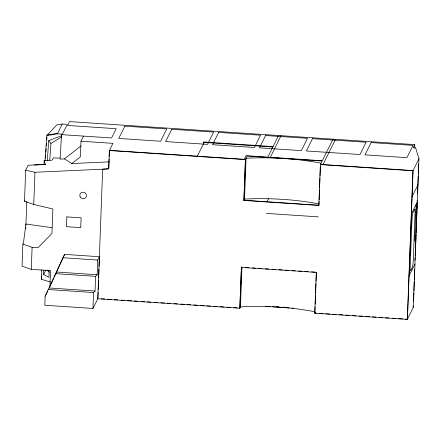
<?xml version="1.0" encoding="UTF-8"?>
<svg xmlns="http://www.w3.org/2000/svg" width="441" height="441" viewBox="0 0 441 441"><rect width="100%" height="100%" fill="white"/><g stroke="black" fill="none" stroke-linecap="round" stroke-linejoin="round"><path stroke-width="0.66" d="M50.489 282.058L41.404 279.302L41.437 269.699M41.674 276.038L41.404 279.302M49.061 270.019L49.039 277.383L43.687 274.545L43.698 270.432M44.067 164.669L44.128 160.546L52.032 160.182L53.455 157.878L59.921 158.137M415.202 256.067L415.587 245.709M51.972 227.688L25.936 224L23.45 242.969L22.882 244.116L22.05 266.166L31.278 269.363L50.55 270.647L49.938 286.804M22.882 244.116L32.11 247.313L37.976 247.704L51.95 233.493L52.876 208.99L33.731 204.442L24.503 201.239L25.672 170.254L28.158 165.248L45.688 164.416L34.348 164.967M25.754 228.818L25.81 227.44M25.887 225.379L26.785 201.543M31.278 269.363L32.11 247.313M33.731 204.442L34.949 172.277L25.672 170.254M92.963 308.463L93.564 292.543L95.058 291.043L95.614 276.347L97.158 274.749L97.709 260.047L99.368 256.712L64.601 254.391L45.131 296.269L44.795 305.255L92.963 308.463L97.88 298.557L98.117 292.389M83.531 136.104L80.995 141.214L80.405 156.836L71.806 163.561L64.452 158.903L60.103 159.102L61.591 134.103L57.402 133.821L46.834 135.574L45.01 160.838M98.216 289.643L98.552 280.735M98.657 277.99L98.993 269.076M99.098 266.336L99.434 257.423M80.995 141.214L112.946 143.342L109.374 150.535L108.679 168.914L34.949 172.277M108.806 168.021L109.142 159.173M109.247 156.456L109.478 150.331L245.499 159.399L243.956 200.231L318.937 205.225L319.075 201.531M108.784 168.705L102.676 169.184L97.781 298.766L239.777 308.231L241.425 267.191L239.882 308.027M243.851 200.44L245.394 159.603L247.153 156.059L322.134 161.059L320.375 164.603L318.832 205.434L243.851 200.44L244.783 198.56M239.777 308.231L240.45 306.875L241.966 266.728M46.834 135.574L56.773 124.93L62.264 124.02L68.129 124.412L69.529 121.595L414.683 144.604L413.134 147.735L415.643 147.9L418.95 158.677L413.333 307.305L407.33 319.405L314.758 313.231L316.302 272.4L241.321 267.4M315.095 306.897L314.863 313.022L316.23 313.116M315.194 304.174L315.53 295.332M315.607 293.287L315.965 283.761M316.07 281.038L316.406 272.191M319.141 199.784L319.516 189.839M319.593 187.778L319.957 178.147M320.034 176.086L320.398 166.461M407.33 319.405L412.947 170.777L418.95 158.677M414.683 144.604L414.915 148.115M416.177 204.255L414.788 241.006L415.924 238.708M415.951 211.498L416.778 209.833L417.026 203.301L416.199 204.966M413.807 292.874L413.575 298.926A6.819 0.579 -89.1 0 1 413.454 301.131M413.884 290.856L414.237 281.441M414.314 279.423L414.441 276.06A6.819 0.579 -89.1 0 0 414.38 269.335M415.637 244.347L416.023 234.138M416.078 232.776L416.464 222.567M416.513 221.211L416.899 211.002M417.787 187.48L417.71 189.498A6.819 0.579 -89.1 0 1 417.418 193.406M417.836 186.135L418.222 176.047M418.294 174.03L418.63 165.177M418.575 166.632L418.636 164.995A5.965 0.507 -89.1 0 0 418.652 164.146M45.417 158.269L45.66 154.857M45.858 152.123L46.107 148.711M46.305 145.977L46.503 143.248M46.752 139.836L46.944 137.101M47.264 161.064L48.747 140.613L61.508 135.745M49.706 160.48L50.941 143.419L48.747 140.613M50.23 285.955L53.609 278.53M54.171 277.29L64.601 254.391M43.687 274.545L45.908 269.837M57.402 133.821L62.264 124.02M24.503 201.239L24.867 200.506M62.17 134.681L66.773 125.398L116.204 128.695L111.595 137.972L61.332 134.626M45.131 296.269L47.843 290.817M197.325 156.186L204.161 142.421M244.242 159.311L246.05 155.662L267.836 157.117L278.547 135.53M281.06 135.696L270.35 157.283L322.288 160.745L333.005 139.163M266.992 201.763L268.652 198.428M322.988 164.565L335.518 139.328M314.758 313.231L315.205 312.327M412.059 196.697L417.963 184.812M411.31 214.056L417.313 201.961L416.927 200.694M408.967 276.121L414.97 264.027M64.452 158.903L81.078 145.899M50.941 143.419L61.652 136.914M47.093 135.051L57.661 133.303M71.806 163.561L108.822 161.875M273.062 146.583L203.527 141.947L203.323 142.366L272.858 147.002M320.475 164.394L413.052 170.568L407.434 319.196L405.373 319.058M109.374 150.535L245.394 159.603M320.375 164.603L412.947 170.777M45.417 164.432L44.128 160.546M415.604 209.756L416.778 209.833M266.458 213.405L318.396 216.867M245.516 267.466L248.922 267.693M252.329 267.919L255.741 268.15M258.465 268.326L261.871 268.558M265.284 268.784L268.69 269.01M272.097 269.236L275.504 269.468M278.916 269.694L282.323 269.92M285.051 270.101L288.458 270.327M291.865 270.554L295.272 270.785M298.684 271.011L302.091 271.237M304.814 271.419L308.226 271.645M311.633 271.871L315.039 272.103M62.942 257.731L97.709 260.047M56.431 272.031L97.158 274.749M55.549 273.674L95.614 276.347M49.039 287.979L95.058 291.043M48.207 289.517L93.564 292.543M276.722 306.71L278.784 306.848M283.591 307.168L284.963 307.261M265.394 306.28L270.168 306.594M272.213 306.732L289.252 307.868M291.981 308.05L293.342 308.143M101.314 298.789L104.743 299.015M107.488 299.196L111.601 299.472M114.346 299.654L117.775 299.886M121.203 300.112L124.638 300.343M127.377 300.525L131.495 300.801M134.24 300.983L137.669 301.209M141.098 301.44L144.527 301.666M147.272 301.853L150.701 302.079M154.135 302.311L157.564 302.537M160.993 302.769L164.421 302.995M167.167 303.176L170.595 303.408M174.024 303.634L177.458 303.866M180.887 304.092L184.316 304.323M187.061 304.505L190.49 304.731M193.919 304.963L197.353 305.189M200.093 305.37L204.211 305.646M206.956 305.828L210.385 306.06M213.813 306.286L217.242 306.517M219.987 306.699L224.105 306.975M226.85 307.157L230.279 307.383M233.708 307.614L237.137 307.84M319.438 313.33L323.088 313.573M325.833 313.755L329.945 314.031M332.497 314.201L336.119 314.439M339.372 314.659L342.977 314.896M345.716 315.078L349.834 315.354M352.436 315.53L356.003 315.767M359.31 315.988L362.86 316.225M365.495 316.401L369.624 316.677M372.375 316.858L375.892 317.09M379.249 317.316L382.749 317.548M385.434 317.729L388.918 317.961M392.308 318.187L395.775 318.419M398.521 318.6L402.633 318.876M47.066 270.096L49.254 272.213M412.947 306.037L413.333 307.305M321.048 163.247A84.986 21.499 2.2 0 0 246.067 158.247L244.523 199.084A84.986 21.499 2.2 0 1 318.898 203.957M415.119 257.616A5.965 0.507 -89.1 0 1 414.733 260.372M416.971 206.3A6.819 0.579 -89.1 0 1 416.971 208.709M240.45 306.875A84.986 21.499 2.2 0 1 314.824 311.754M66.856 216.884L66.486 226.685L80.731 227.633L81.1 217.832L66.856 216.884M411.916 220.754L410.224 265.669A6.758 0.739 -86.2 0 0 410.803 270.537L412.252 267.615A6.758 0.739 -86.2 0 0 413.327 259.413L415.025 214.497A6.758 0.739 -86.2 0 0 414.441 209.635L412.991 212.551A6.758 0.739 -86.2 0 0 411.916 220.754M124.825 126.143L118.717 138.452L160.607 141.241L166.715 128.937L124.825 126.143M171.742 129.274L165.634 141.578L207.518 144.367L213.626 132.063L171.742 129.274M218.653 132.399L212.545 144.703L254.435 147.498L260.543 135.194L218.653 132.399M265.57 135.525L259.462 147.834L301.346 150.624L307.454 138.32L265.57 135.525M312.482 138.656L306.374 150.96L359.994 154.532L366.102 142.228L312.482 138.656M371.124 142.564L365.016 154.868L406.905 157.663L413.013 145.359L371.124 142.564M80.168 196.895A3.379 3.247 26.4 0 0 85.973 197.281A3.379 3.247 26.4 0 0 83.255 192.188A3.379 3.247 26.4 0 0 80.168 196.895"/></g></svg>
